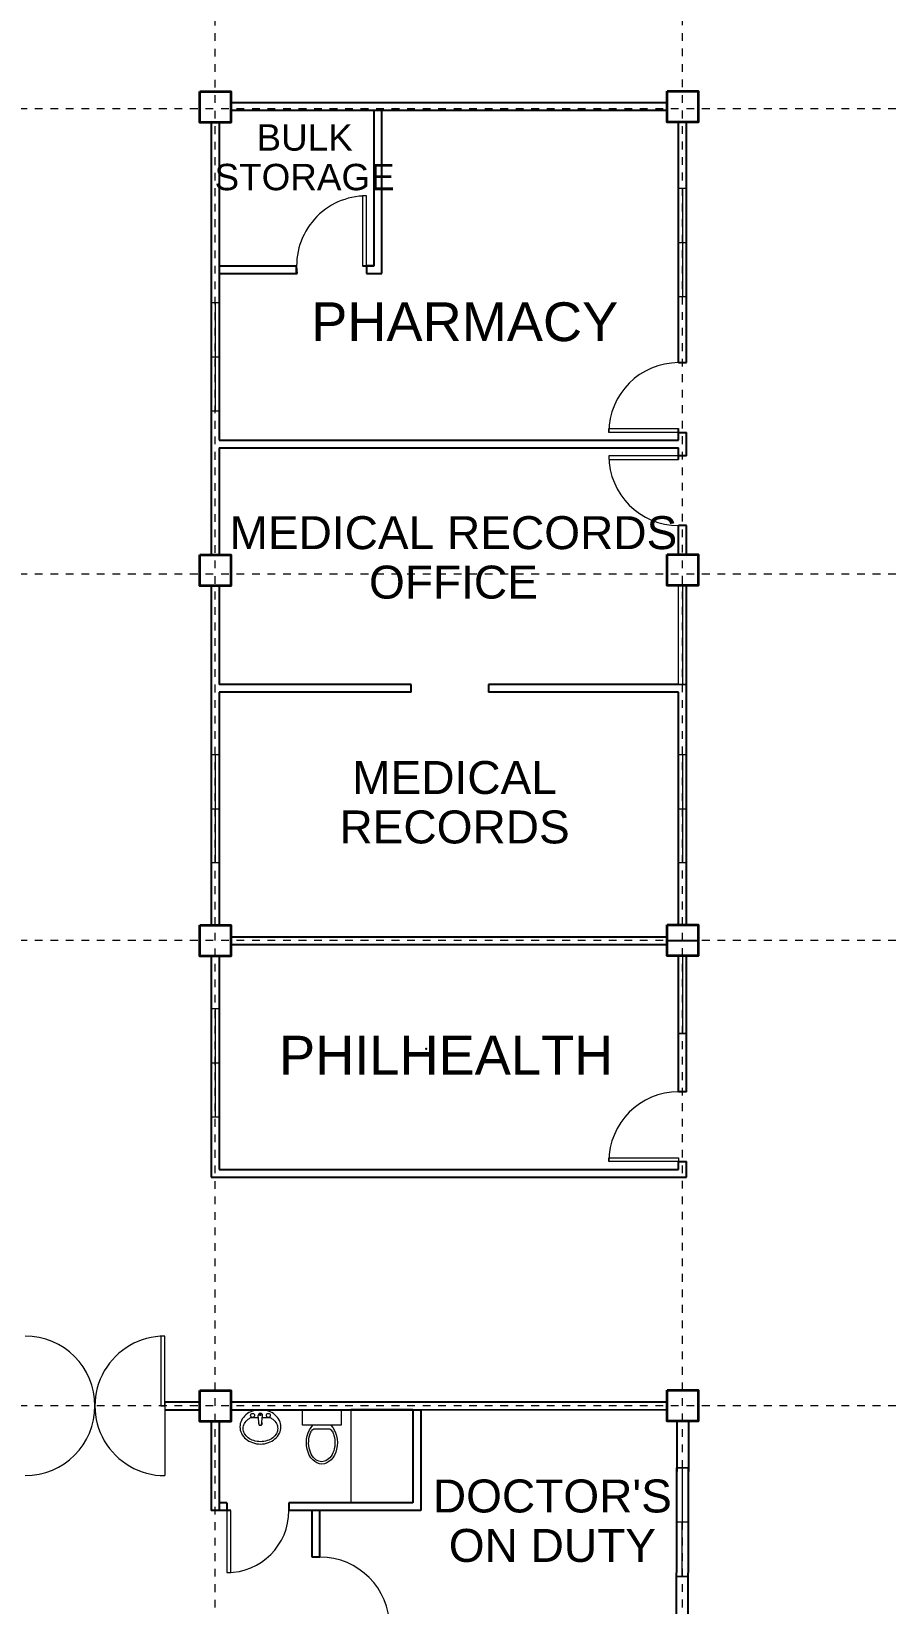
# Model space of a CAD drawing. Header units: millimetres. Extents: x 63005 to 126950, y 36019 to 74749.
# Drawn here: x 63070.4 to 63081.42, y 36310.3 to 36330.57 of the extents above; entities that cross this region are included whole.
import ezdxf

# ---------------------------------------------------------------- set-up
doc = ezdxf.new("R2010")
doc.units = ezdxf.units.MM
doc.header["$LTSCALE"] = 0.04
doc.linetypes.add('PHANTOM', pattern=[2.5, 1.25, -0.25, 0.25, -0.25, 0.25, -0.25])
doc.styles.add('SWISSLT175', font='swissl.ttf', dxfattribs={"height": 0.175})

msp = doc.modelspace()

# ---------------------------------------------------------------- linework, layer by layer
at = {"color": 0, "linetype": 'PHANTOM', "lineweight": 5, "transparency": 33554495}
for p, q in [((63072.773, 36300.646), (63072.773, 36348.821)), ((63078.798, 36300.648), (63078.798, 36348.821)), ((63110.348, 36329.574), (63040.973, 36329.571)), ((63110.348, 36323.574), (63040.973, 36323.571)), ((63110.348, 36318.849), (63040.973, 36318.846)), ((63110.348, 36312.848), (63040.973, 36312.845))]:
    msp.add_line(p, q, dxfattribs=at)
at = {"color": 4, "lineweight": 25}
for p, q in [((63078.598, 36329.648), (63072.973, 36329.648)), ((63072.723, 36329.396), (63072.723, 36323.821)), ((63072.823, 36329.396), (63072.823, 36325.298)), ((63078.598, 36329.548), (63072.973, 36329.548)), ((63074.823, 36327.548), (63074.823, 36329.548)), ((63074.923, 36327.448), (63074.923, 36329.548)), ((63078.748, 36326.298), (63078.748, 36329.398)), ((63078.848, 36326.298), (63078.848, 36329.398)), ((63072.823, 36327.548), (63073.823, 36327.548)), ((63073.823, 36327.448), (63073.823, 36327.548)), ((63074.673, 36327.548), (63074.823, 36327.548)), ((63074.823, 36327.548), (63074.723, 36327.548)), ((63074.723, 36327.548), (63074.723, 36327.448)), ((63072.823, 36327.448), (63073.828, 36327.448)), ((63072.823, 36327.448), (63072.823, 36325.298)), ((63074.723, 36327.448), (63074.923, 36327.448)), ((63078.748, 36326.298), (63078.848, 36326.298)), ((63078.748, 36325.298), (63078.748, 36325.448)), ((63078.748, 36325.398), (63078.848, 36325.398)), ((63078.848, 36325.098), (63078.848, 36325.398)), ((63072.823, 36325.298), (63078.748, 36325.298)), ((63072.823, 36325.198), (63072.823, 36323.821)), ((63072.823, 36325.198), (63078.748, 36325.198)), ((63078.748, 36325.048), (63078.748, 36325.198)), ((63078.848, 36325.098), (63078.748, 36325.098)), ((63078.748, 36323.823), (63078.748, 36324.198)), ((63078.848, 36324.198), (63078.748, 36324.198)), ((63078.848, 36323.823), (63078.848, 36324.198)), ((63072.723, 36323.421), (63072.723, 36319.046)), ((63072.823, 36323.421), (63072.823, 36322.148)), ((63078.848, 36319.048), (63078.848, 36323.423)), ((63075.298, 36322.148), (63072.823, 36322.148)), ((63075.298, 36322.048), (63075.298, 36322.148)), ((63078.748, 36322.148), (63076.298, 36322.148)), ((63076.298, 36322.148), (63076.298, 36322.048)), ((63078.748, 36322.148), (63076.298, 36322.148)), ((63072.823, 36322.048), (63072.823, 36319.046)), ((63075.298, 36322.048), (63072.823, 36322.048)), ((63078.748, 36322.048), (63076.298, 36322.048)), ((63078.748, 36319.048), (63078.748, 36322.048)), ((63072.973, 36318.896), (63078.598, 36318.896)), ((63078.598, 36318.848), (63078.998, 36318.848)), ((63072.723, 36318.646), (63072.723, 36315.796)), ((63072.823, 36318.646), (63072.823, 36315.896)), ((63072.973, 36318.796), (63078.598, 36318.796)), ((63078.748, 36316.896), (63078.748, 36318.648)), ((63078.848, 36316.896), (63078.848, 36318.648)), ((63078.848, 36316.896), (63078.748, 36316.896)), ((63078.748, 36315.896), (63078.748, 36315.996)), ((63078.748, 36315.896), (63078.748, 36315.996)), ((63078.748, 36315.996), (63078.848, 36315.996)), ((63078.848, 36315.796), (63078.848, 36315.996)), ((63072.723, 36315.796), (63078.848, 36315.796)), ((63072.823, 36315.896), (63078.748, 36315.896)), ((63072.123, 36312.897), (63072.573, 36312.897)), ((63072.123, 36312.797), (63072.573, 36312.797)), ((63072.973, 36312.897), (63078.598, 36312.898)), ((63072.973, 36312.797), (63078.598, 36312.798)), ((63072.973, 36312.797), (63075.323, 36312.797)), ((63075.323, 36312.797), (63074.523, 36312.797)), ((63075.323, 36312.797), (63075.423, 36312.797)), ((63075.323, 36312.797), (63075.323, 36311.597)), ((63075.423, 36312.797), (63075.423, 36311.497)), ((63072.723, 36312.646), (63072.723, 36311.497)), ((63072.823, 36312.646), (63072.823, 36311.497)), ((63078.723, 36312.648), (63078.715, 36310.046)), ((63078.873, 36312.648), (63078.865, 36310.046)), ((63072.923, 36311.597), (63072.823, 36311.597)), ((63072.923, 36311.597), (63072.923, 36311.497)), ((63075.323, 36311.597), (63073.723, 36311.597)), ((63073.723, 36311.597), (63073.723, 36311.497)), ((63072.823, 36311.497), (63072.723, 36311.497)), ((63072.973, 36311.497), (63072.823, 36311.497)), ((63075.423, 36311.497), (63073.723, 36311.497)), ((63074.023, 36310.896), (63074.023, 36311.497)), ((63074.123, 36310.896), (63074.123, 36311.497)), ((63074.123, 36310.896), (63074.023, 36310.896))]:
    msp.add_line(p, q, dxfattribs=at)
at = {"color": 1, "lineweight": 13}
for p, q in [((63074.723, 36328.448), (63074.673, 36328.448)), ((63074.673, 36328.448), (63074.673, 36327.548)), ((63074.723, 36327.548), (63074.723, 36328.448)), ((63077.848, 36325.398), (63077.848, 36325.448)), ((63077.848, 36325.448), (63078.748, 36325.448)), ((63078.748, 36325.398), (63077.848, 36325.398)), ((63077.848, 36325.098), (63077.848, 36325.048)), ((63078.748, 36325.098), (63077.848, 36325.098)), ((63077.848, 36325.048), (63078.748, 36325.048)), ((63077.848, 36316.046), (63078.748, 36316.046)), ((63077.848, 36315.996), (63077.848, 36316.046)), ((63078.748, 36315.996), (63077.848, 36315.996)), ((63078.748, 36316.046), (63078.748, 36315.996)), ((63072.123, 36313.747), (63072.073, 36313.747)), ((63072.073, 36313.747), (63072.073, 36312.847)), ((63072.123, 36312.847), (63072.123, 36313.747)), ((63071.217, 36312.797), (63071.228, 36312.797)), ((63071.223, 36312.897), (63071.223, 36312.897)), ((63071.223, 36312.897), (63071.223, 36312.897)), ((63072.073, 36312.847), (63072.123, 36312.847)), ((63072.123, 36312.897), (63072.123, 36312.797)), ((63072.123, 36312.797), (63072.123, 36311.947)), ((63072.923, 36311.497), (63072.923, 36310.697)), ((63072.973, 36311.497), (63072.923, 36311.497)), ((63072.973, 36310.697), (63072.973, 36311.497)), ((63072.923, 36310.697), (63072.973, 36310.697))]:
    msp.add_line(p, q, dxfattribs=at)
at = {"color": 0, "lineweight": 9}
for p, q in [((63078.748, 36327.848), (63078.748, 36328.548)), ((63078.748, 36328.548), (63078.848, 36328.548)), ((63078.798, 36328.548), (63078.798, 36327.148)), ((63078.848, 36328.548), (63078.848, 36327.148)), ((63078.748, 36327.848), (63078.848, 36327.848)), ((63078.848, 36327.148), (63078.748, 36327.148)), ((63072.723, 36327.073), (63072.823, 36327.073)), ((63072.773, 36327.073), (63072.773, 36325.673)), ((63072.723, 36326.373), (63072.823, 36326.373)), ((63072.823, 36325.673), (63072.723, 36325.673)), ((63078.748, 36322.148), (63078.748, 36323.423)), ((63078.798, 36323.423), (63078.798, 36322.148)), ((63072.723, 36321.247), (63072.823, 36321.247)), ((63072.773, 36321.247), (63072.773, 36319.847)), ((63078.748, 36321.247), (63078.848, 36321.247)), ((63078.798, 36321.247), (63078.798, 36319.847)), ((63072.723, 36320.547), (63072.823, 36320.547)), ((63078.748, 36320.547), (63078.848, 36320.547)), ((63072.823, 36319.847), (63072.723, 36319.847)), ((63078.848, 36319.847), (63078.748, 36319.847)), ((63078.748, 36318.648), (63078.748, 36317.648)), ((63078.798, 36318.648), (63078.798, 36317.648)), ((63072.723, 36317.271), (63072.723, 36317.971)), ((63072.723, 36317.971), (63072.823, 36317.971)), ((63072.773, 36317.971), (63072.773, 36316.571)), ((63072.823, 36317.971), (63072.823, 36316.571)), ((63078.748, 36317.648), (63078.848, 36317.648)), ((63072.723, 36317.271), (63072.823, 36317.271)), ((63072.823, 36316.571), (63072.723, 36316.571)), ((63074.523, 36312.797), (63074.523, 36311.597)), ((63078.869, 36312.047), (63078.721, 36312.047)), ((63078.721, 36312.047), (63078.721, 36310.647)), ((63078.795, 36312.047), (63078.791, 36310.646)), ((63078.869, 36311.347), (63078.869, 36312.047)), ((63078.869, 36311.347), (63078.721, 36311.347)), ((63078.721, 36310.647), (63078.867, 36310.646))]:
    msp.add_line(p, q, dxfattribs=at)
at = {"color": 0, "lineweight": -2}
msp.add_line((63073.828, 36327.448), (63073.823, 36327.448), dxfattribs=at)
at = {"color": 4, "lineweight": 9}
msp.add_line((63078.748, 36322.148), (63078.848, 36322.148), dxfattribs=at)
at = {"lineweight": 9}
for p, q in [((63073.898, 36312.597), (63073.898, 36312.797)), ((63073.898, 36312.797), (63074.398, 36312.797)), ((63074.398, 36312.797), (63074.398, 36312.597)), ((63073.342, 36312.599), (63073.328, 36312.721)), ((63073.371, 36312.599), (63073.384, 36312.721)), ((63074.398, 36312.597), (63073.898, 36312.597)), ((63074.238, 36312.547), (63074.057, 36312.547))]:
    msp.add_line(p, q, dxfattribs=at)
at = {"color": 4, "lineweight": 35}
for points in [[(63072.573, 36329.796), (63072.973, 36329.796), (63072.973, 36329.396), (63072.573, 36329.396)], [(63078.598, 36329.798), (63078.998, 36329.798), (63078.998, 36329.398), (63078.598, 36329.398)], [(63072.573, 36323.821), (63072.973, 36323.821), (63072.973, 36323.421), (63072.573, 36323.421)], [(63078.598, 36323.823), (63078.998, 36323.823), (63078.998, 36323.423), (63078.598, 36323.423)], [(63072.573, 36319.046), (63072.973, 36319.046), (63072.973, 36318.646), (63072.573, 36318.646)], [(63078.598, 36319.048), (63078.998, 36319.048), (63078.998, 36318.648), (63078.598, 36318.648)], [(63072.573, 36313.046), (63072.973, 36313.046), (63072.973, 36312.646), (63072.573, 36312.646)], [(63078.598, 36313.048), (63078.998, 36313.048), (63078.998, 36312.648), (63078.598, 36312.648)]]:
    msp.add_lwpolyline(points, close=True, dxfattribs=at)
at = {"lineweight": 9}
for points in [[(63078.748, 36328.548), (63078.848, 36328.548), (63078.848, 36327.148), (63078.748, 36327.148)], [(63072.723, 36327.073), (63072.823, 36327.073), (63072.823, 36325.673), (63072.723, 36325.673)], [(63072.723, 36327.073), (63072.823, 36327.073), (63072.823, 36325.673), (63072.723, 36325.673)], [(63078.748, 36323.423), (63078.848, 36323.423), (63078.848, 36322.148), (63078.748, 36322.148)], [(63072.723, 36321.247), (63072.823, 36321.247), (63072.823, 36319.847), (63072.723, 36319.847)], [(63078.748, 36321.247), (63078.848, 36321.247), (63078.848, 36319.847), (63078.748, 36319.847)], [(63078.748, 36318.648), (63078.848, 36318.648), (63078.848, 36317.648), (63078.748, 36317.648)], [(63072.723, 36317.971), (63072.823, 36317.971), (63072.823, 36316.571), (63072.723, 36316.571)], [(63078.721, 36312.047), (63078.867, 36312.047), (63078.867, 36310.646), (63078.721, 36310.646)]]:
    msp.add_lwpolyline(points, close=True, dxfattribs=at)
for points in [[(63073.579, 36312.555, -0.124838), (63073.563, 36312.492, -0.105788), (63073.514, 36312.435, -0.086697), (63073.444, 36312.399, -0.076776), (63073.356, 36312.385, -0.076776), (63073.269, 36312.399, -0.086697), (63073.199, 36312.435, -0.105788), (63073.15, 36312.492, -0.124838), (63073.134, 36312.555, -0.124838), (63073.15, 36312.618, -0.105788), (63073.199, 36312.675, -0.040067), (63073.23, 36312.695), (63073.332, 36312.695, -0.040067)], [(63073.381, 36312.695), (63073.483, 36312.695, -0.040067), (63073.514, 36312.675, -0.105788), (63073.563, 36312.618, -0.124838), (63073.579, 36312.555, -0.124838)]]:
    msp.add_lwpolyline(points, format="xyb", dxfattribs=at)
for centre, radius in [((63073.255, 36312.724), 0.0255), ((63073.458, 36312.724), 0.0255), ((63073.356, 36312.731), 0.0095)]:
    msp.add_circle(centre, radius, dxfattribs=at)
at = {"color": 1, "lineweight": 13}
for centre, radius, start, end in [((63074.723, 36327.548), 0.9, 90, 186.3794), ((63078.748, 36325.398), 0.9, 90, 180), ((63078.748, 36325.098), 0.9, 180, 270), ((63078.748, 36315.996), 0.9, 90, 180), ((63070.323, 36312.847), 0.9, 270.0079, 90), ((63072.123, 36312.847), 0.9, 90, 270.0009), ((63072.923, 36311.497), 0.8, 270, 0), ((63074.123, 36309.996), 0.9, 0, 90)]:
    msp.add_arc(centre, radius, start, end, dxfattribs=at)
at = {"lineweight": 9}
for centre, radius, start, end in [((63073.34, 36312.527), 0.267, 109.0569, 129.8268), ((63073.356, 36312.48), 0.317, 90, 109.0569), ((63073.356, 36312.724), 0.028, 353.7545, 186.2455), ((63073.356, 36312.48), 0.317, 70.9431, 90), ((63073.372, 36312.527), 0.267, 50.1732, 70.9431), ((63073.277, 36312.576), 0.185, 153.5873, 180), ((63073.277, 36312.576), 0.185, 180, 206.4127), ((63073.315, 36312.557), 0.228, 129.8268, 153.5873), ((63073.356, 36312.622), 0.025, 138.7978, 233.6932), ((63073.356, 36312.693), 0.0948, 261.2026, 278.7974), ((63073.356, 36312.622), 0.025, 251.3793, 288.6207), ((63073.356, 36312.622), 0.025, 306.3068, 41.2022), ((63073.397, 36312.557), 0.228, 26.4127, 50.1732), ((63073.436, 36312.576), 0.185, 0, 26.4127), ((63073.436, 36312.576), 0.185, 333.5873, 0), ((63074.057, 36312.497), 0.05, 90, 151.9916), ((63074.238, 36312.497), 0.05, 28.1501, 90), ((63073.315, 36312.595), 0.228, 206.4127, 230.1732), ((63073.34, 36312.625), 0.267, 230.1732, 250.9431), ((63073.356, 36312.672), 0.317, 250.9431, 270), ((63073.356, 36312.672), 0.317, 270, 289.0569), ((63073.372, 36312.625), 0.267, 289.0569, 309.8268), ((63073.397, 36312.595), 0.228, 309.8268, 333.5873)]:
    msp.add_arc(centre, radius, start, end, dxfattribs=at)
at = {"lineweight": 9, "extrusion": (0, 0, -1)}
msp.add_ellipse((63074.148, 36312.372), major_axis=(0, 0.275), ratio=0.727273, start_param=0.612555, end_param=5.670631, dxfattribs=at)
at = {"lineweight": 9}
msp.add_open_spline([(63074.282, 36312.52), (63074.291, 36312.504), (63074.299, 36312.486), (63074.325, 36312.395), (63074.32, 36312.308), (63074.263, 36312.176), (63074.212, 36312.135), (63074.114, 36312.121), (63074.062, 36312.147), (63073.988, 36312.258), (63073.97, 36312.342), (63073.986, 36312.456), (63073.997, 36312.491), (63074.013, 36312.52)], degree=3, knots=[0.937253, 0.937253, 0.937253, 0.937253, 1.185372, 1.185372, 2.113864, 2.113864, 3.042356, 3.042356, 3.970847, 3.970847, 4.899339, 4.899339, 5.346062, 5.346062, 5.346062, 5.346062], dxfattribs=at)
at = {"color": 0, "lineweight": -2, "ltscale": 0.3}
msp.add_point((63075.492, 36317.449), dxfattribs=at)

# ---------------------------------------------------------------- texts
at = {"color": 0, "lineweight": -2, "ltscale": 0.4, "attachment_point": 5, "line_spacing_factor": 0.9, "style": 'SWISSLT175'}
for s, insert, char_height in [('BULK\\PSTORAGE', (63073.926, 36328.944), 0.34), ('PHARMACY', (63075.99, 36326.822), 0.5), ('MEDICAL RECORDS\\POFFICE', (63075.844, 36323.784), 0.425), ('PHILHEALTH', (63075.75, 36317.369), 0.5), ("DOCTOR'S\\PON DUTY", (63077.12, 36311.363), 0.425)]:
    msp.add_mtext(s, dxfattribs=dict(at, insert=insert, char_height=char_height))
at = {"color": 0, "lineweight": -2, "ltscale": 0.4, "insert": (63075.859, 36320.627), "char_height": 0.425, "width": 5.30687, "attachment_point": 5, "line_spacing_factor": 0.9, "style": 'SWISSLT175'}
msp.add_mtext('MEDICAL ^JRECORDS', dxfattribs=at)

doc.saveas('drawing.dxf')
